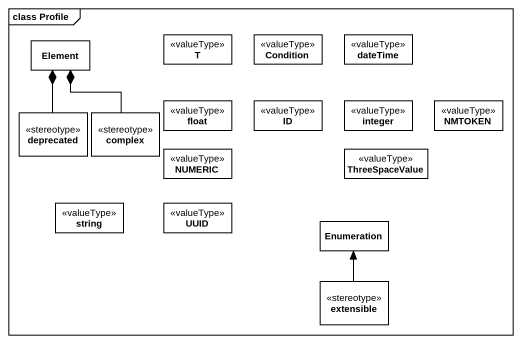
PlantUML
@startuml
mainframe class Profile
hide circle
hide empty members
class Element
class T <<valueType>>
class Condition <<valueType>>
class dateTime <<valueType>>
class deprecated <<stereotype>>
class complex <<stereotype>>
class float <<valueType>>
class ID <<valueType>>
class integer <<valueType>>
class NMTOKEN <<valueType>>
class NUMERIC <<valueType>>
class ThreeSpaceValue <<valueType>>
class string <<valueType>>
class UUID <<valueType>>
class Enumeration
class extensible <<stereotype>>
deprecated -up-* Element
complex -up-* Element
extensible -up-> Enumeration
@enduml
